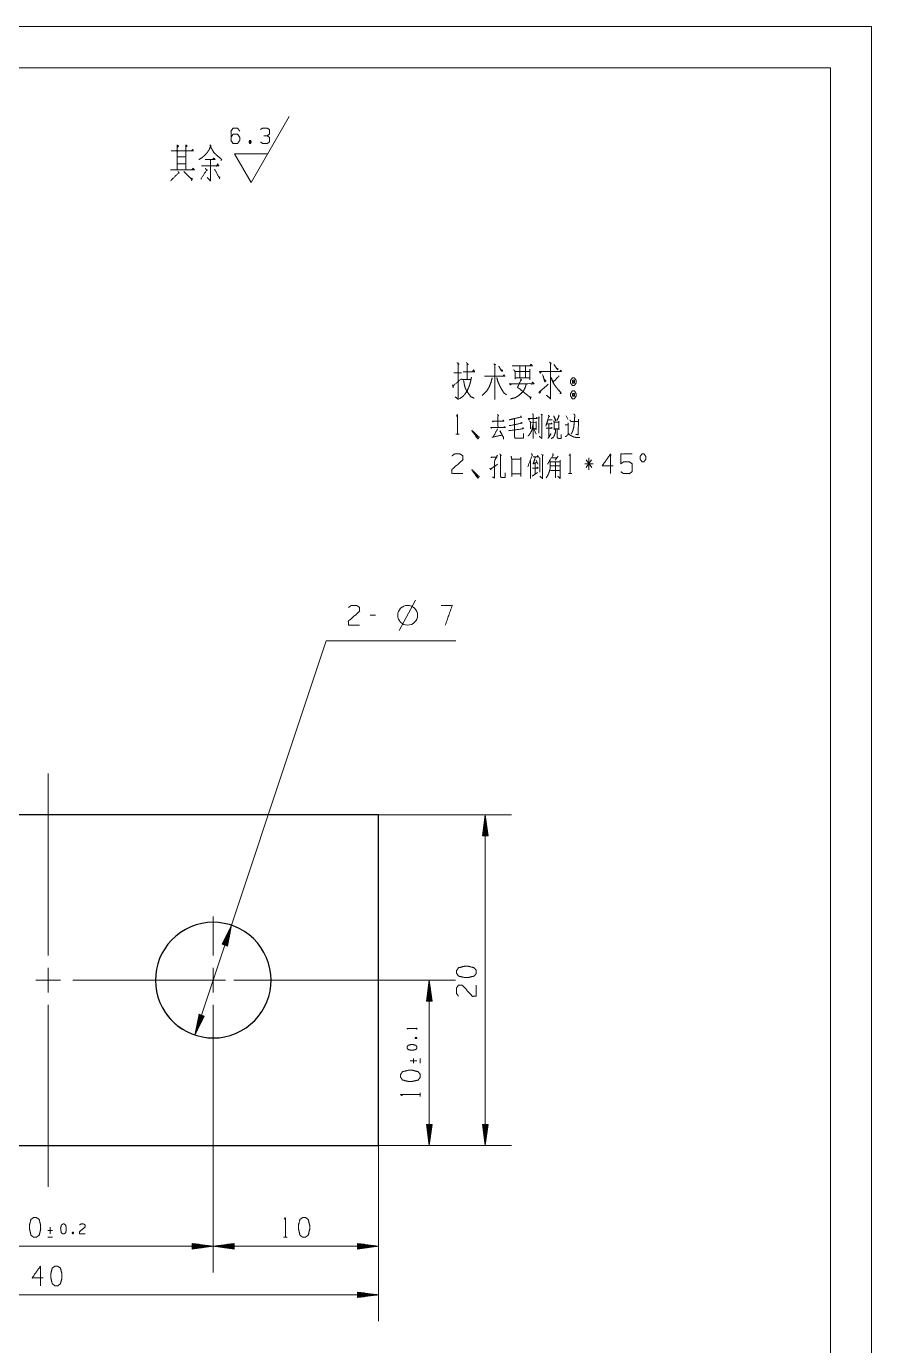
# Model space of a CAD drawing. Header units: millimetres. Extents: x 0 to 210, y 0 to 297.
# Drawn here: x 107.6 to 210, y 137.3 to 297 of the extents above; entities that cross this region are included whole.
import ezdxf

# ---------------------------------------------------------------- set-up
doc = ezdxf.new("R2010")
doc.units = ezdxf.units.MM
doc.layers.add('101', color=7, linetype='Continuous', true_color=0xffffff)

msp = doc.modelspace()

# ---------------------------------------------------------------- linework, layer by layer
at = {"layer": '101', "color": 133, "linetype": 'Continuous', "lineweight": 18}
for p, q in [((210, 297), (0, 297)), ((210, 0), (210, 297)), ((205, 292), (25, 292)), ((205, 5), (205, 292))]:
    msp.add_line(p, q, dxfattribs=at)
at = {"layer": '101', "color": 43, "linetype": 'Continuous', "lineweight": 18}
for p, q in [((134.86, 278.09), (139.47, 286.09)), ((134.68, 283.18), (134.8, 282.84)), ((134.86, 278.09), (132.84, 281.59)), ((132.84, 281.59), (136.88, 281.59))]:
    msp.add_line(p, q, dxfattribs=at)
at = {"layer": '101', "color": 72, "linetype": 'Continuous', "lineweight": 18}
for p, q in [((159.42, 255.07), (160.32, 255.07)), ((160.32, 254.28), (161.46, 254.28)), ((169.65, 249.73), (169.79, 249.58)), ((169.71, 249.63), (169.71, 247.76)), ((169.99, 250.08), (170.13, 249.93)), ((173.02, 249.86), (173.23, 249.46)), ((159.63, 247.63), (160.05, 247.63)), ((168.7, 249.03), (169.37, 249.06)), ((169.05, 248.41), (169.37, 247.63)), ((172.88, 248.78), (173.2, 248.78)), ((168.7, 244.47), (168.7, 242.3)), ((169.39, 244.52), (169.56, 244.02)), ((170.02, 245.2), (170.27, 245.12)), ((171.24, 244.77), (171.93, 244.77)), ((172.02, 244.97), (171.68, 244.5)), ((175.44, 244.55), (176.11, 243.6)), ((176.09, 244.55), (175.44, 243.6)), ((175.76, 243.35), (175.76, 244.77)), ((168.89, 242.57), (169.55, 243)), ((169.26, 244.1), (169.26, 242.82)), ((171.1, 243.25), (172.21, 243.25)), ((171.13, 243.8), (172.23, 243.8)), ((173.29, 242.87), (173.71, 242.87)), ((176.27, 244.07), (175.26, 244.07)), ((152.78, 223.89), (154.78, 227.54)), ((149.93, 225.73), (149.26, 225.73)), ((154.93, 175.61), (154.93, 175.82)), ((154.71, 174.53), (154.92, 174.61)), ((154.13, 171.82), (154.93, 171.82)), ((154.53, 172.1), (154.53, 171.54)), ((155.32, 171.54), (155.32, 172.1)), ((155.34, 167.51), (155.34, 167.93)), ((110.81, 151.27), (110.24, 151.27)), ((110.24, 150.48), (110.81, 150.48)), ((110.52, 151.67), (110.52, 150.87)), ((113.23, 151.09), (113.31, 150.88)), ((138.79, 150.46), (139.21, 150.46))]:
    msp.add_line(p, q, dxfattribs=at)
at = {"layer": '101', "color": 22, "linetype": 'Continuous', "lineweight": 18}
for p, q in [((128.06, 174.93), (143.93, 222.65)), ((143.93, 222.65), (159.65, 222.65)), ((150.27, 201.57), (166.39, 201.57)), ((163.21, 201.57), (162.88, 199.03)), ((163.19, 199.03), (163.19, 201.38)), ((163.55, 199.03), (163.21, 201.57)), ((163.21, 161.57), (163.21, 201.57)), ((163.24, 199.03), (163.24, 201.38)), ((162.98, 199.03), (162.98, 199.83)), ((163.03, 199.03), (163.03, 200.22)), ((163.08, 199.03), (163.08, 200.6)), ((163.14, 199.03), (163.14, 200.99)), ((163.29, 199.03), (163.29, 200.99)), ((163.34, 199.03), (163.34, 200.6)), ((163.39, 199.03), (163.39, 200.22)), ((163.44, 199.03), (163.44, 199.83)), ((162.88, 199.03), (162.88, 199.06)), ((162.88, 199.03), (162.88, 199.06)), ((162.88, 199.03), (163.55, 199.03)), ((162.93, 199.03), (162.93, 199.45)), ((163.49, 199.03), (163.49, 199.45)), ((163.54, 199.03), (163.54, 199.06)), ((163.54, 199.03), (163.54, 199.06)), ((132.48, 188.21), (131.36, 185.91)), ((131.51, 185.86), (131.89, 186.99)), ((131.56, 185.84), (132.06, 187.34)), ((131.61, 185.82), (132.23, 187.69)), ((131.66, 185.81), (132.4, 188.04)), ((131.7, 185.79), (132.44, 188.02)), ((131.75, 185.78), (132.37, 187.64)), ((131.8, 185.76), (132.3, 187.26)), ((131.85, 185.74), (132.22, 186.87)), ((132, 185.7), (132.48, 188.21)), ((131.36, 185.91), (132, 185.7)), ((131.37, 185.91), (131.38, 185.94)), ((131.37, 185.91), (131.38, 185.94)), ((131.41, 185.89), (131.55, 186.29)), ((131.46, 185.87), (131.72, 186.64)), ((131.9, 185.73), (132.15, 186.49)), ((131.94, 185.71), (132.08, 186.11)), ((131.99, 185.7), (132, 185.73)), ((131.99, 185.7), (132, 185.73)), ((155.27, 181.57), (159.61, 181.57)), ((156.43, 181.57), (156.1, 179.03)), ((156.31, 179.03), (156.31, 180.6)), ((156.36, 179.03), (156.36, 180.99)), ((156.41, 179.03), (156.41, 181.38)), ((156.77, 179.03), (156.43, 181.57)), ((156.43, 161.57), (156.43, 181.57)), ((156.46, 179.03), (156.46, 181.38)), ((156.51, 179.03), (156.51, 180.99)), ((156.56, 179.03), (156.56, 180.6)), ((156.1, 179.03), (156.1, 179.06)), ((156.1, 179.03), (156.1, 179.06)), ((156.1, 179.03), (156.77, 179.03)), ((156.15, 179.03), (156.15, 179.45)), ((156.2, 179.03), (156.2, 179.83)), ((156.25, 179.03), (156.25, 180.22)), ((156.61, 179.03), (156.61, 180.22)), ((156.66, 179.03), (156.66, 179.83)), ((156.71, 179.03), (156.71, 179.45)), ((156.76, 179.03), (156.76, 179.06)), ((156.76, 179.03), (156.76, 179.06)), ((128.55, 177.44), (128.06, 174.93)), ((128.06, 174.93), (129.18, 177.23)), ((128.84, 177.34), (128.1, 175.12)), ((128.89, 177.33), (128.15, 175.1)), ((128.79, 177.36), (128.17, 175.5)), ((128.74, 177.38), (128.25, 175.88)), ((128.7, 177.39), (128.32, 176.26)), ((128.94, 177.31), (128.32, 175.45)), ((128.65, 177.41), (128.39, 176.65)), ((128.6, 177.42), (128.47, 177.03)), ((128.98, 177.3), (128.49, 175.8)), ((128.55, 177.44), (128.54, 177.41)), ((128.55, 177.44), (128.54, 177.41)), ((129.18, 177.23), (128.55, 177.44)), ((129.03, 177.28), (128.66, 176.15)), ((129.08, 177.26), (128.83, 176.5)), ((129.13, 177.25), (129, 176.85)), ((129.18, 177.23), (129.17, 177.2)), ((129.18, 177.23), (129.17, 177.2)), ((130.27, 173.87), (130.27, 146.19)), ((130.27, 173.87), (130.27, 146.19)), ((156.1, 164.11), (156.1, 164.08)), ((156.1, 164.11), (156.1, 164.08)), ((156.77, 164.11), (156.1, 164.11)), ((156.1, 164.11), (156.43, 161.57)), ((156.15, 164.11), (156.15, 163.69)), ((156.2, 164.11), (156.2, 163.31)), ((156.25, 164.11), (156.25, 162.92)), ((156.31, 164.11), (156.31, 162.53)), ((156.36, 164.11), (156.36, 162.15)), ((156.41, 164.11), (156.41, 161.76)), ((156.43, 161.57), (156.77, 164.11)), ((156.46, 164.11), (156.46, 161.76)), ((156.51, 164.11), (156.51, 162.15)), ((156.56, 164.11), (156.56, 162.53)), ((156.61, 164.11), (156.61, 162.92)), ((156.66, 164.11), (156.66, 163.31)), ((156.71, 164.11), (156.71, 163.69)), ((156.76, 164.11), (156.76, 164.08)), ((156.76, 164.11), (156.76, 164.08)), ((162.88, 164.11), (162.88, 164.08)), ((163.55, 164.11), (162.88, 164.11)), ((162.88, 164.11), (163.21, 161.57)), ((162.88, 164.11), (162.88, 164.08)), ((162.93, 164.11), (162.93, 163.69)), ((162.98, 164.11), (162.98, 163.31)), ((163.03, 164.11), (163.03, 162.92)), ((163.08, 164.11), (163.08, 162.53)), ((163.14, 164.11), (163.14, 162.15)), ((163.19, 164.11), (163.19, 161.76)), ((163.21, 161.57), (163.55, 164.11)), ((163.24, 164.11), (163.24, 161.76)), ((163.29, 164.11), (163.29, 162.15)), ((163.34, 164.11), (163.34, 162.53)), ((163.39, 164.11), (163.39, 162.92)), ((163.44, 164.11), (163.44, 163.31)), ((163.49, 164.11), (163.49, 163.69)), ((163.54, 164.11), (163.54, 164.08)), ((163.54, 164.11), (163.54, 164.08)), ((150.27, 161.57), (159.61, 161.57)), ((150.27, 161.57), (150.27, 146.19)), ((150.27, 161.57), (166.39, 161.57)), ((150.27, 161.57), (150.27, 140.31)), ((130.27, 149.37), (90.27, 149.37)), ((127.73, 149.7), (127.76, 149.7)), ((127.73, 149.7), (127.76, 149.7)), ((130.27, 149.37), (127.73, 149.7)), ((127.73, 149.7), (127.73, 149.03)), ((127.73, 149.65), (128.15, 149.65)), ((127.73, 149.6), (128.54, 149.6)), ((127.73, 149.55), (128.92, 149.55)), ((127.73, 149.5), (129.31, 149.5)), ((127.73, 149.45), (129.69, 149.45)), ((127.73, 149.39), (130.08, 149.39)), ((127.73, 149.03), (130.27, 149.37)), ((127.73, 149.34), (130.08, 149.34)), ((127.73, 149.29), (129.69, 149.29)), ((127.73, 149.24), (129.31, 149.24)), ((127.73, 149.19), (128.92, 149.19)), ((127.73, 149.14), (128.54, 149.14)), ((127.73, 149.09), (128.15, 149.09)), ((127.73, 149.04), (127.76, 149.04)), ((127.73, 149.04), (127.76, 149.04)), ((132.81, 149.7), (130.27, 149.37)), ((130.27, 149.37), (150.27, 149.37)), ((130.27, 149.37), (132.81, 149.03)), ((132.81, 149.39), (130.46, 149.39)), ((132.81, 149.34), (130.46, 149.34)), ((132.81, 149.45), (130.85, 149.45)), ((132.81, 149.29), (130.85, 149.29)), ((132.81, 149.5), (131.24, 149.5)), ((132.81, 149.24), (131.24, 149.24)), ((132.81, 149.55), (131.62, 149.55)), ((132.81, 149.19), (131.62, 149.19)), ((132.81, 149.6), (132.01, 149.6)), ((132.81, 149.14), (132.01, 149.14)), ((132.81, 149.65), (132.39, 149.65)), ((132.81, 149.09), (132.39, 149.09)), ((132.81, 149.7), (132.78, 149.7)), ((132.81, 149.7), (132.78, 149.7)), ((132.81, 149.04), (132.78, 149.04)), ((132.81, 149.04), (132.78, 149.04)), ((132.81, 149.03), (132.81, 149.7)), ((147.73, 149.7), (147.76, 149.7)), ((147.73, 149.7), (147.76, 149.7)), ((147.73, 149.7), (147.73, 149.03)), ((150.27, 149.37), (147.73, 149.7)), ((147.73, 149.65), (148.15, 149.65)), ((147.73, 149.6), (148.54, 149.6)), ((147.73, 149.55), (148.92, 149.55)), ((147.73, 149.5), (149.31, 149.5)), ((147.73, 149.45), (149.69, 149.45)), ((147.73, 149.39), (150.08, 149.39)), ((147.73, 149.03), (150.27, 149.37)), ((147.73, 149.34), (150.08, 149.34)), ((147.73, 149.29), (149.69, 149.29)), ((147.73, 149.24), (149.31, 149.24)), ((147.73, 149.19), (148.92, 149.19)), ((147.73, 149.14), (148.54, 149.14)), ((147.73, 149.09), (148.15, 149.09)), ((147.73, 149.04), (147.76, 149.04)), ((147.73, 149.04), (147.76, 149.04)), ((147.73, 143.82), (147.76, 143.82)), ((150.27, 143.49), (147.73, 143.82)), ((147.73, 143.82), (147.76, 143.82)), ((147.73, 143.82), (147.73, 143.15)), ((147.73, 143.77), (148.15, 143.77)), ((147.73, 143.72), (148.54, 143.72)), ((70.27, 143.49), (150.27, 143.49)), ((147.73, 143.66), (148.92, 143.66)), ((147.73, 143.61), (149.31, 143.61)), ((147.73, 143.56), (149.69, 143.56)), ((147.73, 143.51), (150.08, 143.51)), ((147.73, 143.15), (150.27, 143.49)), ((147.73, 143.46), (150.08, 143.46)), ((147.73, 143.41), (149.69, 143.41)), ((147.73, 143.36), (149.31, 143.36)), ((147.73, 143.31), (148.92, 143.31)), ((147.73, 143.26), (148.54, 143.26)), ((147.73, 143.21), (148.15, 143.21)), ((147.73, 143.16), (147.76, 143.16)), ((147.73, 143.16), (147.76, 143.16))]:
    msp.add_line(p, q, dxfattribs=at)
at = {"layer": '101', "color": 7, "linetype": 'Continuous', "lineweight": 25}
for p, q in [((150.27, 201.57), (70.27, 201.57)), ((150.27, 161.57), (150.27, 201.57)), ((70.27, 161.57), (150.27, 161.57))]:
    msp.add_line(p, q, dxfattribs=at)
at = {"layer": '101', "color": 151, "linetype": 'Continuous', "lineweight": 18}
for p, q in [((130.27, 184.57), (130.27, 189.27)), ((110.27, 180.07), (110.27, 183.07)), ((130.27, 180.07), (130.27, 183.07)), ((108.77, 181.57), (111.77, 181.57)), ((108.77, 181.57), (111.77, 181.57)), ((113.27, 181.57), (127.27, 181.57)), ((113.27, 181.57), (131.27, 181.57)), ((128.77, 181.57), (131.77, 181.57)), ((132.77, 181.57), (135.77, 181.57)), ((133.27, 181.57), (137.97, 181.57)), ((130.27, 178.57), (130.27, 173.87))]:
    msp.add_line(p, q, dxfattribs=at)
at = {"layer": '101', "color": 72, "linetype": 'Continuous', "lineweight": 18}
msp.add_circle((153.81, 225.73), 1.2, dxfattribs=at)
at = {"layer": '101', "color": 7, "linetype": 'Continuous', "lineweight": 25}
for start, end in [(28.6479, 208.6479), (208.6479, 28.6479)]:
    msp.add_arc((130.27, 181.57), 7, start, end, dxfattribs=at)
at = {"layer": '101', "color": 22, "linetype": 'Continuous', "lineweight": 18}
msp.add_arc((130.27, 181.57), 7, 208.6479, 276.0014, dxfattribs=at)
at = {"layer": '101', "color": 43, "linetype": 'Continuous', "lineweight": 18}
for points, knots in [([(132.42, 283.57), (132.67, 283.95), (133.22, 283.95), (133.48, 283.57), (133.48, 283.2), (133.22, 282.82), (132.67, 282.82), (132.42, 283.2), (132.42, 284.32), (132.67, 284.69), (133.22, 284.69), (133.48, 284.32)], [0, 0, 0.076964, 0.169762, 0.248074, 0.312018, 0.39033, 0.483129, 0.560092, 0.751926, 0.82889, 0.921688, 1, 1]), ([(136.8, 283.77), (137.07, 283.95), (137.07, 284.52), (136.8, 284.69), (136.26, 284.69), (135.99, 284.52)], [0, 0, 0.153875, 0.429861, 0.58373, 0.84613, 1, 1]), ([(134.68, 282.84), (134.8, 282.84), (134.87, 283.02), (134.8, 283.18), (134.68, 283.18), (134.61, 283.02), (134.68, 282.84), (134.8, 283.18)], [0, 0, 0.093972, 0.236779, 0.365956, 0.459928, 0.589106, 0.731912, 1, 1]), ([(136.01, 283), (136.26, 282.82), (136.8, 282.82), (137.07, 283), (137.07, 283.57), (136.8, 283.77), (136.4, 283.77)], [0, 0, 0.124123, 0.343691, 0.47245, 0.703378, 0.836731, 1, 1])]:
    msp.add_open_spline(points, degree=1, knots=knots, dxfattribs=at)
at = {"layer": '101', "color": 72, "linetype": 'Continuous', "lineweight": 18}
for points, knots in [([(125.9, 282.65), (126.08, 282.5), (125.92, 282.35), (125.92, 282.65), (125.92, 279.65), (125.92, 281.94), (125.15, 281.94), (127.88, 281.94), (126.96, 281.94), (126.96, 282.61), (126.96, 279.65), (126.96, 281.22), (125.9, 281.22), (125.9, 280.36), (126.96, 280.36), (126.96, 279.65), (125.1, 279.65), (127.96, 279.65), (127.83, 279.84), (127.7, 279.65)], [0, 0, 0.009716, 0.018619, 0.030835, 0.152988, 0.24613, 0.277436, 0.388628, 0.426411, 0.453896, 0.574522, 0.638652, 0.681833, 0.716952, 0.760133, 0.789144, 0.864711, 0.9813, 0.99065, 1, 1]), ([(126.98, 282.42), (127.12, 282.54), (126.96, 282.65)], [0, 0, 0.471547, 1, 1]), ([(129.87, 282.65), (130.03, 282.5), (129.95, 282.54), (129.79, 282.09), (129.52, 281.71), (129.2, 281.37), (128.91, 281.11), (128.54, 280.89)], [0, 0, 0.086309, 0.12102, 0.309422, 0.490699, 0.673786, 0.828669, 1, 1]), ([(127.65, 281.94), (127.78, 282.12), (127.86, 281.94)], [0, 0, 0.529964, 1, 1]), ([(129.31, 280.89), (130.5, 280.89), (130.32, 281.07), (130.19, 280.89)], [0, 0, 0.707414, 0.863844, 1, 1]), ([(129.92, 282.42), (130.13, 282.12), (130.32, 281.75), (130.69, 281.41), (131.14, 281.04), (131.27, 280.92), (131.3, 280.92), (131.19, 280.77)], [0, 0, 0.162725, 0.348029, 0.570221, 0.829897, 0.906896, 0.918637, 1, 1]), ([(126.03, 279.42), (126.13, 279.24), (126.11, 279.31), (125.1, 278.3)], [0, 0, 0.125003, 0.171161, 1, 1]), ([(126.72, 279.42), (127.7, 278.45), (127.7, 278.64), (127.65, 278.3)], [0, 0, 0.723289, 0.821344, 1, 1]), ([(129.31, 279.8), (129.55, 279.54), (129.5, 279.65), (128.75, 278.49)], [0, 0, 0.190888, 0.257814, 1, 1]), ([(128.83, 280.14), (130.93, 280.14), (130.79, 280.36), (130.66, 280.06)], [0, 0, 0.780473, 0.877784, 1, 1]), ([(129.92, 280.89), (129.92, 278.3), (129.55, 278.71)], [0, 0, 0.823411, 1, 1]), ([(130.42, 279.72), (131.03, 278.64), (131.06, 278.79), (131.01, 278.56)], [0, 0, 0.76477, 0.858208, 1, 1]), ([(159.81, 256.31), (160.03, 256.08), (159.92, 256.23), (159.92, 251.88), (159.55, 252.18)], [0, 0, 0.05812, 0.09265, 0.910292, 1, 1]), ([(160.93, 256.31), (161.17, 256.08), (161.03, 256.16), (161.03, 254.32)], [0, 0, 0.1415, 0.207212, 1, 1]), ([(164.24, 256.16), (164.47, 256.05), (164.37, 256.08), (164.37, 251.85), (164.37, 254.66), (163.1, 254.66), (165.59, 254.66), (165.46, 254.85), (165.4, 254.66)], [0, 0, 0.022711, 0.032395, 0.397208, 0.63934, 0.7489, 0.963455, 0.983224, 1, 1]), ([(164.85, 255.86), (165.22, 255.22), (165.3, 255.37), (165.11, 255.45)], [0, 0, 0.665994, 0.819283, 1, 1]), ([(166.48, 255.93), (168.9, 255.93), (168.76, 256.12), (168.6, 255.93)], [0, 0, 0.835356, 0.914863, 1, 1]), ([(166.62, 255.45), (166.83, 255.26), (166.83, 254.28), (166.83, 254.47), (168.6, 254.47), (168.6, 254.21), (168.6, 255.52), (168.6, 255.22), (166.75, 255.22), (167.41, 255.22), (167.41, 255.9), (167.41, 254.47), (168.07, 254.47), (168.07, 255.86)], [0, 0, 0.024061, 0.106926, 0.122861, 0.273834, 0.296144, 0.407695, 0.433191, 0.590925, 0.647258, 0.704627, 0.82574, 0.882074, 1, 1]), ([(170.99, 256.38), (171.2, 256.12), (171.12, 256.27), (171.12, 251.92), (170.61, 252.37)], [0, 0, 0.060997, 0.091685, 0.877916, 1, 1]), ([(171.52, 256.08), (171.99, 255.45), (172.02, 255.56), (171.81, 255.6)], [0, 0, 0.706409, 0.80893, 1, 1]), ([(159.26, 253.61), (159.34, 253.27), (159.28, 253.46), (160.32, 254.36)], [0, 0, 0.181308, 0.283198, 1, 1]), ([(161.54, 254.55), (161.43, 254.02), (161.32, 253.61), (161.19, 253.27), (161.03, 252.9), (160.77, 252.52), (160.5, 252.22), (160.08, 251.92)], [0, 0, 0.172188, 0.309109, 0.425674, 0.556627, 0.704269, 0.832974, 1, 1]), ([(160.53, 255.18), (161.93, 255.18), (161.8, 255.45), (161.67, 255.22)], [0, 0, 0.716782, 0.866788, 1, 1]), ([(160.58, 254.13), (160.64, 253.87), (160.69, 253.57), (160.79, 253.23), (160.95, 252.9), (161.46, 252.18), (161.88, 252)], [0, 0, 0.101603, 0.217194, 0.351411, 0.492973, 0.824035, 1, 1]), ([(164.05, 254.47), (163.92, 253.95), (163.68, 253.35), (163.41, 252.9), (162.83, 252.33)], [0, 0, 0.214887, 0.471145, 0.678421, 1, 1]), ([(164.61, 254.51), (164.71, 254.1), (164.93, 253.57), (165.19, 253.08), (165.48, 252.63), (165.8, 252.41)], [0, 0, 0.172227, 0.401196, 0.62559, 0.842428, 1, 1]), ([(166.4, 253.76), (166.27, 253.61), (166.14, 253.76), (169.11, 253.76), (168.95, 253.95), (168.82, 253.68)], [0, 0, 0.051202, 0.102405, 0.861894, 0.924786, 1, 1]), ([(167.46, 254.36), (167.65, 254.21), (167.57, 254.28), (167.12, 253.31), (168.71, 252.07), (168.76, 252.18), (168.66, 251.88)], [0, 0, 0.061502, 0.089679, 0.366513, 0.885936, 0.917991, 1, 1]), ([(170, 255.18), (169.87, 255.03), (169.79, 255.22), (172.44, 255.22), (172.36, 255.41), (172.26, 255.22)], [0, 0, 0.057621, 0.116246, 0.879371, 0.937996, 1, 1]), ([(170.16, 254.85), (170.43, 253.98), (170.56, 254.1), (170.38, 254.28)], [0, 0, 0.67337, 0.803122, 1, 1]), ([(172.15, 254.7), (171.44, 253.95), (171.17, 254.51), (171.44, 253.87), (171.67, 253.5), (171.94, 253.16), (172.39, 252.63), (172.44, 252.63), (172.26, 252.56)], [0, 0, 0.248757, 0.39796, 0.563617, 0.670262, 0.77324, 0.939254, 0.951975, 1, 1]), ([(174, 254.47), (173.76, 254.47), (173.55, 254.17), (173.55, 253.83), (173.76, 253.53), (174, 253.53), (174.21, 253.83), (174.21, 254.17), (174, 254.47)], [0, 0, 0.091006, 0.231137, 0.359868, 0.5, 0.591006, 0.731137, 0.859868, 1, 1]), ([(174, 253.83), (174, 254.17), (173.76, 254.17)], [0, 0, 0.585842, 1, 1]), ([(173.76, 253.83), (174, 253.83), (173.76, 254.17), (173.76, 253.83)], [0, 0, 0.241147, 0.658889, 1, 1]), ([(168.15, 253.65), (168.07, 253.35), (167.84, 252.86), (167.33, 252.37), (166.86, 252.07), (166.27, 251.92)], [0, 0, 0.114106, 0.313644, 0.571358, 0.778592, 1, 1]), ([(169.95, 252.93), (169.82, 252.6), (169.69, 252.71), (170.83, 253.68)], [0, 0, 0.178041, 0.263409, 1, 1]), ([(174.21, 252.56), (174, 252.9), (173.76, 252.9), (173.55, 252.56), (173.55, 252.26), (173.76, 251.92), (174, 251.92), (174.21, 252.26), (174.21, 252.56)], [0, 0, 0.149198, 0.238507, 0.387705, 0.5, 0.649198, 0.738507, 0.887705, 1, 1]), ([(174, 252.56), (173.76, 252.56), (174, 252.26), (174, 252.56)], [0, 0, 0.258803, 0.674585, 1, 1]), ([(173.76, 252.56), (173.76, 252.26), (174, 252.26)], [0, 0, 0.55701, 1, 1]), ([(159.7, 249.81), (159.84, 250.01), (159.84, 247.63)], [0, 0, 0.093491, 1, 1]), ([(164.71, 250.03), (164.83, 249.86), (164.75, 249.93), (164.75, 248.46), (163.88, 248.46), (165.63, 248.46), (165.54, 248.56), (165.44, 248.43)], [0, 0, 0.04542, 0.069985, 0.382582, 0.566132, 0.936975, 0.96526, 1, 1]), ([(164.23, 249.23), (164.15, 249.13), (164.09, 249.23), (165.47, 249.23), (165.38, 249.36), (165.31, 249.23)], [0, 0, 0.069434, 0.128329, 0.845635, 0.925283, 1, 1]), ([(167.5, 249.86), (167.59, 249.68), (167.54, 249.73), (166.1, 249.38), (166.76, 249.53), (166.76, 247.33), (166.79, 247.18), (166.88, 247.16), (167.84, 247.16), (167.84, 247.73)], [0, 0, 0.030685, 0.042092, 0.272771, 0.377787, 0.722121, 0.746242, 0.760617, 0.910004, 1, 1]), ([(168.57, 249.51), (168.52, 249.38), (168.43, 249.53), (169.51, 249.53), (169.44, 249.68), (169.39, 249.53)], [0, 0, 0.079263, 0.180891, 0.81031, 0.90712, 1, 1]), ([(168.57, 249.26), (168.68, 249.11), (168.68, 248.28)], [0, 0, 0.182108, 1, 1]), ([(168.95, 250.11), (169.02, 249.98), (169.02, 247.13)], [0, 0, 0.047975, 1, 1]), ([(169.37, 249.18), (169.37, 248.21), (169.21, 248.36)], [0, 0, 0.816828, 1, 1]), ([(170.06, 249.98), (170.06, 247.13), (169.74, 247.38)], [0, 0, 0.875675, 1, 1]), ([(170.85, 249.93), (170.99, 249.76), (170.92, 249.83), (170.55, 248.63), (170.8, 249.38), (171.33, 249.38)], [0, 0, 0.077468, 0.112963, 0.545475, 0.817419, 1, 1]), ([(171.47, 249.28), (171.56, 249.13), (171.56, 248.18), (171.56, 248.31), (172.14, 248.31), (172.14, 248.18), (172.14, 249.23), (172.14, 249.11), (171.54, 249.11)], [0, 0, 0.046635, 0.301101, 0.334582, 0.490817, 0.524298, 0.80555, 0.839031, 1, 1]), ([(171.51, 249.86), (171.73, 249.28), (171.79, 249.36), (171.65, 249.53)], [0, 0, 0.661522, 0.759642, 1, 1]), ([(172.09, 249.96), (172.18, 249.81), (172.14, 249.88), (171.93, 249.36)], [0, 0, 0.211479, 0.31221, 1, 1]), ([(173.46, 249.36), (173.57, 249.18), (174.49, 249.18)], [0, 0, 0.182091, 1, 1]), ([(173.92, 250.11), (174.06, 249.96), (174.03, 249.61), (173.99, 249.13), (173.92, 248.46), (173.78, 247.96), (173.62, 247.68)], [0, 0, 0.08083, 0.218768, 0.405545, 0.671673, 0.875424, 1, 1]), ([(174.51, 249.46), (174.45, 247.58), (174.19, 247.63)], [0, 0, 0.874254, 1, 1]), ([(161.71, 247.91), (162.31, 247.28), (162.17, 247.28), (161.57, 248.13), (162.31, 247.06), (162.47, 247.28), (161.57, 248.13)], [0, 0, 0.178023, 0.207056, 0.420793, 0.68903, 0.745608, 1, 1]), ([(164, 248.43), (163.93, 248.36), (163.88, 248.46)], [0, 0, 0.476605, 1, 1]), ([(164.71, 248.31), (164.16, 247.28), (164, 247.28), (165.26, 247.53), (164.98, 248.06), (165.42, 247.23), (165.44, 247.38), (165.4, 247.06)], [0, 0, 0.252055, 0.286554, 0.564056, 0.693382, 0.896345, 0.929102, 1, 1]), ([(166.02, 248.06), (167.85, 248.31), (167.78, 248.43), (167.68, 248.31)], [0, 0, 0.857787, 0.924197, 1, 1]), ([(166.12, 248.68), (167.69, 248.98), (167.59, 249.06), (167.46, 248.93)], [0, 0, 0.839666, 0.907774, 1, 1]), ([(168.98, 248.81), (168.91, 248.43), (168.88, 248.21), (168.8, 248.01), (168.63, 247.71), (168.54, 247.58), (168.4, 247.41)], [0, 0, 0.246545, 0.393712, 0.530761, 0.755723, 0.85464, 1, 1]), ([(170.59, 248.36), (171.33, 248.36), (171.22, 248.46), (171.13, 248.33)], [0, 0, 0.712978, 0.852975, 1, 1]), ([(170.67, 248.88), (171.31, 248.88), (171.22, 249.01), (171.15, 248.88)], [0, 0, 0.682003, 0.84608, 1, 1]), ([(170.9, 248.86), (170.9, 247.33), (170.82, 247.11), (171.17, 247.73)], [0, 0, 0.613736, 0.711022, 1, 1]), ([(171.72, 248.23), (171.72, 247.96), (171.65, 247.68), (171.54, 247.41), (171.42, 247.23), (171.19, 247.11)], [0, 0, 0.206834, 0.420394, 0.642075, 0.803267, 1, 1]), ([(171.91, 248.23), (171.91, 247.28), (171.98, 247.18), (172.12, 247.13), (172.39, 247.13), (172.39, 247.61)], [0, 0, 0.484053, 0.546457, 0.622876, 0.757968, 1, 1]), ([(173.27, 249.01), (173.27, 247.76), (173.25, 247.61), (173.11, 247.48), (172.92, 247.33)], [0, 0, 0.681083, 0.76337, 0.866206, 1, 1]), ([(173.32, 247.73), (173.45, 247.53), (173.62, 247.46), (173.82, 247.36), (173.99, 247.28), (174.19, 247.26), (174.44, 247.23), (174.68, 247.23)], [0, 0, 0.15371, 0.279202, 0.422103, 0.547595, 0.675719, 0.838271, 1, 1]), ([(159.17, 245.02), (159.49, 245.25), (160.18, 245.25), (160.51, 245.02), (160.51, 244.55), (159.15, 243.35), (159.17, 242.87), (160.51, 242.87)], [0, 0, 0.069692, 0.192977, 0.265273, 0.350228, 0.674739, 0.759753, 1, 1]), ([(164.02, 244.92), (163.99, 244.82), (163.9, 244.87), (164.64, 244.87)], [0, 0, 0.111654, 0.218544, 1, 1]), ([(164.68, 245.1), (164.34, 244.4), (164.34, 242.35), (164.09, 242.47)], [0, 0, 0.250153, 0.910676, 1, 1]), ([(164.96, 245.27), (165.14, 245.07), (165.05, 245.12), (165.05, 242.6), (165.06, 242.47), (165.22, 242.4), (165.63, 242.4), (165.63, 242.97)], [0, 0, 0.063897, 0.088206, 0.692699, 0.722921, 0.765022, 0.862346, 1, 1]), ([(166.35, 244.97), (166.42, 244.65), (166.42, 242.52), (166.42, 242.85), (167.52, 242.85), (167.52, 242.52), (167.52, 244.87), (167.52, 244.62), (166.44, 244.62)], [0, 0, 0.0422, 0.311814, 0.35305, 0.492089, 0.533324, 0.831486, 0.863204, 1, 1]), ([(168.36, 243.7), (168.91, 245.12), (168.82, 245.27), (168.8, 245.3)], [0, 0, 0.881767, 0.982312, 1, 1]), ([(169.28, 244.87), (169.02, 244.05), (169.48, 244.25)], [0, 0, 0.633568, 1, 1]), ([(169.03, 244.92), (169.64, 244.92), (169.56, 245.05), (169.48, 244.92)], [0, 0, 0.669481, 0.829462, 1, 1]), ([(169.71, 244.82), (169.81, 244.72), (169.81, 243.05)], [0, 0, 0.080053, 1, 1]), ([(170.15, 245.12), (170.15, 242.27), (169.81, 242.57)], [0, 0, 0.863552, 1, 1]), ([(170.96, 244.47), (171.08, 244.3), (171.08, 243.8), (171.06, 243.57), (171.05, 243.42), (170.99, 243.2), (170.92, 242.97), (170.83, 242.75), (170.75, 242.6), (170.6, 242.37)], [0, 0, 0.095692, 0.318943, 0.419714, 0.487156, 0.59037, 0.695675, 0.803609, 0.881345, 1, 1]), ([(171.38, 245.32), (171.43, 245.12), (170.73, 244)], [0, 0, 0.134733, 1, 1]), ([(171.1, 244.3), (172.27, 244.3), (172.27, 244.5), (172.27, 242.3), (171.98, 242.57)], [0, 0, 0.294509, 0.344998, 0.900414, 1, 1]), ([(171.63, 244.27), (171.72, 244.3), (171.72, 242.37)], [0, 0, 0.04554, 1, 1]), ([(173.36, 245.05), (173.5, 245.25), (173.5, 242.87)], [0, 0, 0.093493, 1, 1]), ([(178.72, 243.82), (177.38, 243.82), (178.39, 245.25), (178.39, 242.87)], [0, 0, 0.245868, 0.565295, 1, 1]), ([(179.64, 243.1), (179.97, 242.87), (180.66, 242.87), (181, 243.1), (181, 244.05), (180.66, 244.3), (179.97, 244.3), (179.64, 244.07), (179.64, 245.25), (181, 245.25)], [0, 0, 0.062229, 0.168345, 0.230571, 0.376815, 0.441265, 0.54738, 0.609609, 0.79049, 1, 1]), ([(182.2, 244.3), (182.43, 244.3), (182.64, 244.62), (182.64, 244.95), (182.43, 245.27), (182.2, 245.27), (181.97, 244.95), (181.97, 244.62), (182.2, 244.3)], [0, 0, 0.085681, 0.230397, 0.35158, 0.496296, 0.581977, 0.730397, 0.85158, 1, 1]), ([(161.71, 243.15), (162.31, 242.52), (162.17, 242.52), (161.57, 243.37), (162.31, 242.3), (162.47, 242.52), (161.57, 243.37)], [0, 0, 0.178023, 0.207056, 0.420793, 0.68903, 0.745608, 1, 1]), ([(163.77, 243.52), (163.92, 243.32), (163.85, 243.42), (164.71, 244)], [0, 0, 0.174091, 0.261134, 1, 1]), ([(168.95, 243.52), (169.62, 243.52), (169.51, 243.67), (169.44, 243.52)], [0, 0, 0.657711, 0.837607, 1, 1]), ([(146.65, 226.68), (146.97, 226.91), (147.66, 226.91), (147.99, 226.68), (147.99, 226.21), (146.63, 225.01), (146.65, 224.53), (147.99, 224.53)], [0, 0, 0.069692, 0.192978, 0.265274, 0.350228, 0.674739, 0.759752, 1, 1]), ([(158.37, 224.53), (159.21, 226.91), (157.87, 226.91)], [0, 0, 0.652471, 1, 1]), ([(162.12, 182.74), (161.87, 183.07), (161.17, 183.25), (160.69, 183.25), (159.97, 183.07), (159.74, 182.74), (159.74, 182.4), (159.97, 182.06), (160.69, 181.89), (161.17, 181.9), (161.87, 182.06), (162.12, 182.4), (162.12, 182.74)], [0, 0, 0.067527, 0.183972, 0.260584, 0.380944, 0.446143, 0.500306, 0.565505, 0.685864, 0.762529, 0.87831, 0.945837, 1, 1]), ([(159.97, 179.63), (159.74, 179.95), (159.74, 180.64), (159.97, 180.97), (160.44, 180.97), (161.64, 179.61), (162.12, 179.63), (162.12, 180.97)], [0, 0, 0.069694, 0.192979, 0.265274, 0.350227, 0.67474, 0.759752, 1, 1]), ([(153.85, 175.64), (153.75, 175.71), (154.93, 175.71)], [0, 0, 0.093484, 1, 1]), ([(154.92, 174.53), (154.92, 174.61), (154.81, 174.65), (154.71, 174.61), (154.71, 174.53), (154.81, 174.49), (154.92, 174.53), (154.71, 174.61)], [0, 0, 0.093978, 0.236777, 0.365947, 0.459925, 0.589104, 0.731912, 1, 1]), ([(154.93, 173.51), (154.81, 173.68), (154.46, 173.77), (154.22, 173.77), (153.86, 173.68), (153.75, 173.51), (153.75, 173.35), (153.86, 173.18), (154.22, 173.09), (154.46, 173.1), (154.81, 173.18), (154.93, 173.35), (154.93, 173.51)], [0, 0, 0.067523, 0.18397, 0.260581, 0.380939, 0.446136, 0.500303, 0.565502, 0.685862, 0.762526, 0.878307, 0.945833, 1, 1]), ([(155.34, 170.15), (155.09, 170.49), (154.39, 170.67), (153.91, 170.67), (153.19, 170.49), (152.96, 170.15), (152.96, 169.82), (153.19, 169.48), (153.91, 169.31), (154.39, 169.32), (155.09, 169.48), (155.34, 169.82), (155.34, 170.15)], [0, 0, 0.067527, 0.183973, 0.260585, 0.380944, 0.446143, 0.500307, 0.565505, 0.685864, 0.762528, 0.87831, 0.945835, 1, 1]), ([(153.16, 167.58), (152.96, 167.72), (155.34, 167.72)], [0, 0, 0.09349, 1, 1]), ([(108.86, 150.46), (109.19, 150.71), (109.37, 151.41), (109.37, 151.89), (109.19, 152.61), (108.86, 152.84), (108.52, 152.84), (108.19, 152.61), (108.01, 151.89), (108.03, 151.41), (108.19, 150.71), (108.52, 150.46), (108.86, 150.46)], [0, 0, 0.067525, 0.183971, 0.260585, 0.380944, 0.446142, 0.500306, 0.565504, 0.685863, 0.76253, 0.87831, 0.945835, 1, 1]), ([(112.22, 150.87), (112.39, 150.99), (112.47, 151.34), (112.47, 151.58), (112.39, 151.94), (112.22, 152.06), (112.05, 152.06), (111.88, 151.94), (111.79, 151.58), (111.8, 151.34), (111.88, 150.99), (112.05, 150.87), (112.22, 150.87)], [0, 0, 0.067528, 0.183975, 0.260585, 0.380944, 0.446143, 0.500306, 0.565505, 0.685864, 0.762527, 0.878309, 0.945837, 1, 1]), ([(114.08, 151.94), (114.24, 152.06), (114.58, 152.06), (114.75, 151.94), (114.75, 151.71), (114.07, 151.11), (114.08, 150.87), (114.75, 150.87)], [0, 0, 0.069691, 0.192976, 0.265273, 0.350225, 0.674739, 0.759753, 1, 1]), ([(138.86, 152.64), (139, 152.84), (139, 150.46)], [0, 0, 0.093493, 1, 1]), ([(141.44, 150.46), (141.77, 150.71), (141.95, 151.41), (141.95, 151.89), (141.77, 152.61), (141.44, 152.84), (141.1, 152.84), (140.77, 152.61), (140.59, 151.89), (140.61, 151.41), (140.77, 150.71), (141.1, 150.46), (141.44, 150.46)], [0, 0, 0.067525, 0.183971, 0.260585, 0.380944, 0.446142, 0.500306, 0.565504, 0.685863, 0.76253, 0.87831, 0.945835, 1, 1]), ([(113.23, 150.88), (113.31, 150.88), (113.36, 150.99), (113.31, 151.09), (113.23, 151.09), (113.19, 150.99), (113.23, 150.88), (113.31, 151.09)], [0, 0, 0.093978, 0.236781, 0.365956, 0.459934, 0.589109, 0.731912, 1, 1]), ([(109.67, 145.53), (108.33, 145.53), (109.34, 146.95), (109.34, 144.58)], [0, 0, 0.245869, 0.565295, 1, 1]), ([(111.44, 144.58), (111.77, 144.83), (111.95, 145.53), (111.95, 146), (111.77, 146.73), (111.44, 146.95), (111.1, 146.95), (110.77, 146.73), (110.59, 146), (110.61, 145.53), (110.77, 144.83), (111.1, 144.58), (111.44, 144.58)], [0, 0, 0.067526, 0.183972, 0.260584, 0.380943, 0.446141, 0.500306, 0.565504, 0.685864, 0.762529, 0.878309, 0.945835, 1, 1])]:
    msp.add_open_spline(points, degree=1, knots=knots, dxfattribs=at)
at = {"layer": '101', "color": 151, "linetype": 'Continuous', "lineweight": 18}
for points, knots in [([(110.27, 184.57), (110.27, 201.57), (110.27, 206.57)], [0, 0, 0.772728, 1, 1]), ([(137.27, 181.57), (150.27, 181.57), (155.27, 181.57)], [0, 0, 0.722222, 1, 1]), ([(110.27, 156.57), (110.27, 159.07), (110.27, 178.57)], [0, 0, 0.113636, 1, 1])]:
    msp.add_open_spline(points, degree=1, knots=knots, dxfattribs=at)

doc.saveas('drawing.dxf')
